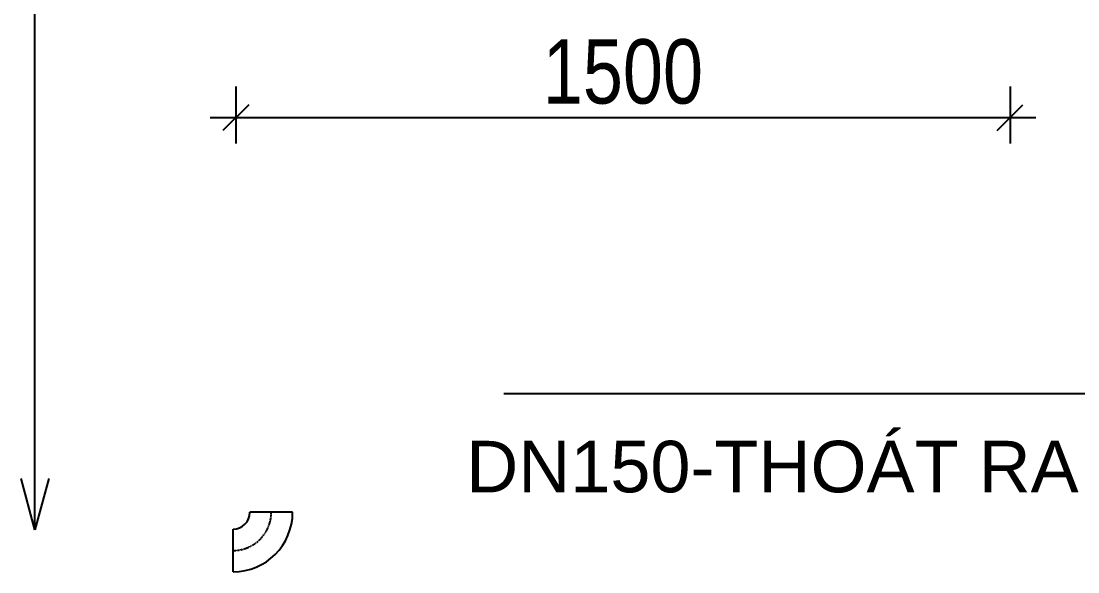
# Model space of a CAD drawing. Header units: millimetres. Extents: x -294625 to 2136527, y -251383 to 128331.
# Drawn here: x 1508654 to 1510703, y -177297 to -176228 of the extents above; entities that cross this region are included whole.
import ezdxf

# ---------------------------------------------------------------- set-up
doc = ezdxf.new("R2010")
doc.units = ezdxf.units.MM
doc.linetypes.add('CENTER', pattern=[3, 1.5, -0.5, 0.5, -0.5])
doc.linetypes.add('CONTINOUS', pattern=[0])
doc.layers.get('Defpoints').update_dxf_attribs({"lineweight": 0})
for name, color, linetype, lineweight in [('0-2', 253, 'Continuous', 18), ('00-N-TEXT', 7, 'CONTINOUS', 9), ('ICE-BP', 4, 'Continuous', 25), ('N3-NOTE', 11, 'Continuous', 13)]:
    doc.layers.add(name, color=color, linetype=linetype, lineweight=lineweight)
doc.styles.add('Arial_1', font='arial.ttf', dxfattribs={"width": 0.8, "height": 125})
doc.styles.add('P-ARIAL', font='arial.ttf', dxfattribs={"height": 3})
doc.styles.add('P-VNTIMEH', font='vntimeh.shx', dxfattribs={"width": 0.75, "height": 300})
doc.dimstyles.new('Arial_2_5mm_W0_8', dxfattribs={"dimscale": 304.8, "dimtxt": 127.532425, "dimasz": 0.164042, "dimexe": 0.164042, "dimexo": 0.0625, "dimgap": 0.082021, "dimtad": 1, "dimdec": 0, "dimrnd": 10, "dimzin": 0, "dimdsep": 46, "dimtxsty": 'Arial_1', "dimblk1": 'OBLIQUE', "dimblk2": 'OBLIQUE', "dimsah": 1, "dimcen": 0.09, "dimdle": 0.164042, "dimazin": 0, "dimtfac": 1, "dimtdec": 4, "dimtix": 1, "dimtmove": 0, "dimatfit": 3, "dimfxl": 1.148294, "dimfxlon": 1, "dimtvp": 1, "dimtolj": 1, "dimtzin": 0, "dimarcsym": 2})
doc.dimstyles.new('N-NOTE', dxfattribs={"dimtxt": 200, "dimasz": 30, "dimexe": 50, "dimexo": 50, "dimgap": 100, "dimtad": 1, "dimdec": 0, "dimdsep": 46, "dimtxsty": 'P-VNTIMEH', "dimblk": 'OPEN30', "dimcen": 0, "dimse1": 1, "dimse2": 1, "dimclrd": 256, "dimclre": 7, "dimclrt": 256, "dimadec": 0, "dimazin": 0, "dimtfac": 1, "dimtdec": 0, "dimtix": 1, "dimtmove": 2, "dimatfit": 3, "dimldrblk": 'OPEN30', "dimfxl": 1, "dimtolj": 1, "dimtzin": 0, "dimarcsym": 0})

# ---------------------------------------------------------------- blocks, each defined once
blk = doc.blocks.new('_Oblique')
at = {"color": 0, "linetype": 'ByBlock', "lineweight": -2}
blk.add_line((-0.5, -0.5), (0.5, 0.5), dxfattribs=at)
blk = doc.blocks.new('*D115')
at = {"layer": '0-2', "color": 0, "lineweight": -2, "transparency": 16777216}
for p, q in [((1509070.2, -176354.5), (1509070.2, -176464.9)), ((1510571.5, -176354.5), (1510571.5, -176464.9)), ((1509020.2, -176414.9), (1510621.5, -176414.9))]:
    blk.add_line(p, q, dxfattribs=at)
at = {"layer": 'Defpoints', "color": 0, "transparency": 16777216}
for p in [(1509070.2, -176335.5), (1510571.5, -176335.5), (1510571.5, -176414.9)]:
    blk.add_point(p, dxfattribs=at)
at = {"layer": '0-2', "color": 0, "lineweight": -2, "transparency": 16777216, "xscale": 50, "yscale": 50, "zscale": 50, "rotation": 180}
blk.add_blockref('_Oblique', (1509070.2, -176414.9), dxfattribs=at)
at = {"layer": '0-2', "color": 0, "lineweight": -2, "transparency": 16777216, "xscale": 50, "yscale": 50, "zscale": 50}
blk.add_blockref('_Oblique', (1510571.5, -176414.9), dxfattribs=at)
at = {"layer": '0-2', "color": 0, "transparency": 16777216, "insert": (1509820.8, -176326.1), "char_height": 125, "attachment_point": 5, "style": 'Arial_1'}
blk.add_mtext('\\A1;1500', dxfattribs=at)
blk = doc.blocks.new('cut')
for p, q in [((1044112.8, -17398.2), (1043998.8, -17398.2)), ((1043953.8, -17557.2), (1043953.8, -17443.2))]:
    blk.add_line(p, q)
at = {"color": 8, "linetype": 'CENTER'}
blk.add_arc((1043953.8, -17398.2), 102, 270, 0, dxfattribs=at)
for radius in [159, 45]:
    blk.add_arc((1043953.8, -17398.2), radius, 270, 0)
blk = doc.blocks.new('_Open30')
at = {"color": 0, "linetype": 'ByBlock', "lineweight": -2}
for p, q in [((-1, 0.268), (0, 0)), ((0, 0), (-1, -0.268)), ((0, 0), (-1, 0))]:
    blk.add_line(p, q, dxfattribs=at)

msp = doc.modelspace()

# ---------------------------------------------------------------- block references
at = {"layer": 'ICE-BP', "ltscale": 1000, "xscale": 0.7272727272727272, "yscale": 0.7272727272727272, "zscale": 0.7272727272727272}
msp.add_blockref('cut', (749825.7, -164527.8), dxfattribs=at)

# ---------------------------------------------------------------- texts
at = {"layer": '00-N-TEXT', "color": 2, "insert": (1511814.3, -177042.3, 34.1), "char_height": 100, "width": 2759.724, "attachment_point": 3, "style": 'P-ARIAL'}
msp.add_mtext('DN150-THOÁT RA MLNM HẠ TẦNG', dxfattribs=at)

# ---------------------------------------------------------------- dimensions: what is measured, and where the dimension line sits
at = {"layer": '0-2'}
dim = msp.add_linear_dim(base=(1510571.5, -176414.9), p1=(1509070.2, -176335.5), p2=(1510571.5, -176335.5), dimstyle='Arial_2_5mm_W0_8', override={"dimpost": '<>', "dimfxl": 300}, dxfattribs=at)
dim.commit()
dim.dimension.update_dxf_attribs({"geometry": '*D115', "text_midpoint": (1509820.8, -176326.1)})

# ---------------------------------------------------------------- leaders
at = {"layer": 'N3-NOTE'}
for points in [[(1508680.8, -177215.3), (1508680.8, -174608.6), (1511302.6, -174608.6)], [(1511497.8, -175961.6, 30.9), (1511497.8, -176951, 30.9), (1509589.7, -176951, 30.9)]]:
    msp.add_leader(points, dimstyle='N-NOTE', override={"dimasz": 100, "dimtad": 0}, dxfattribs=at)

doc.saveas('drawing.dxf')
